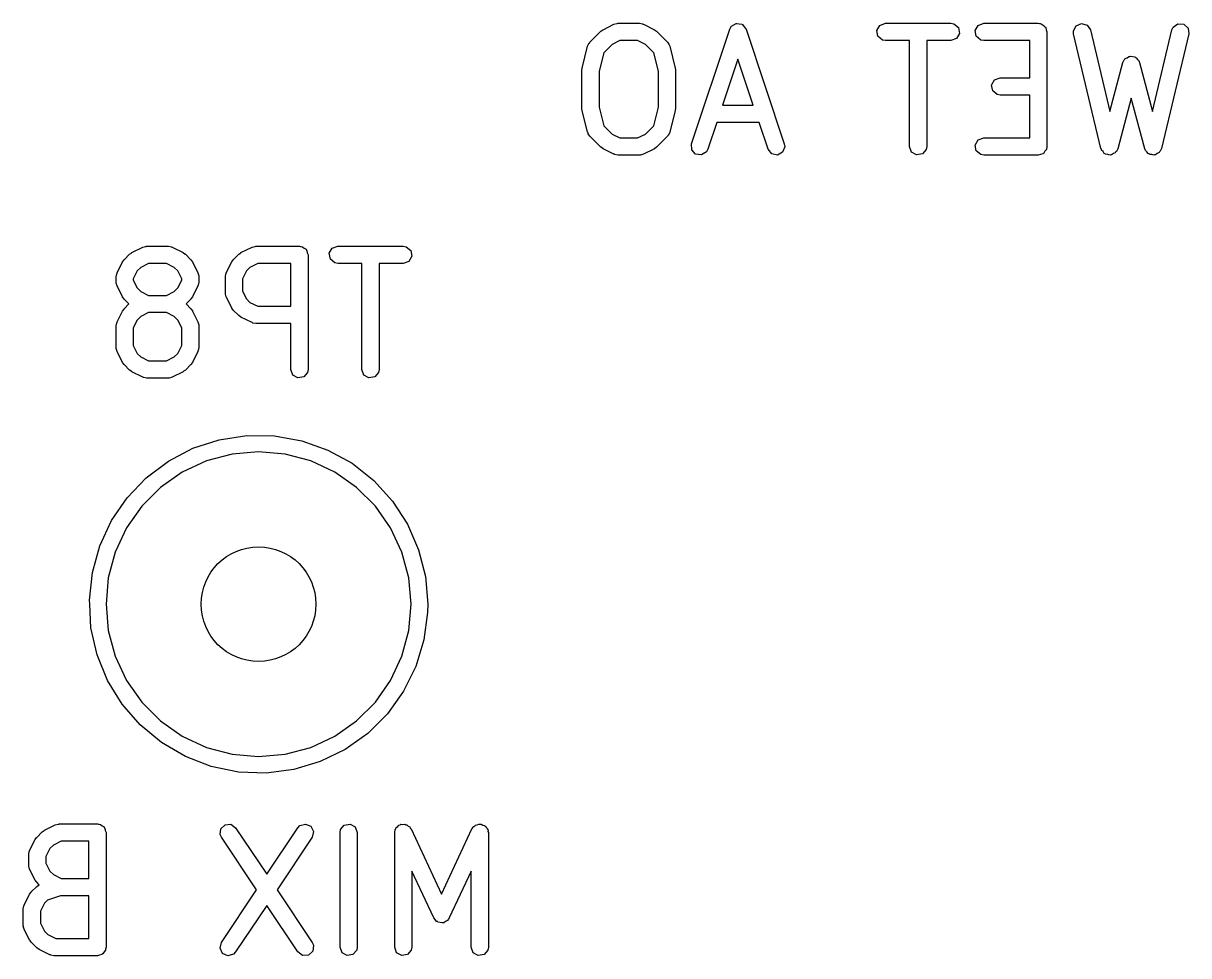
# Model space of a CAD drawing. Extents: x 62 to 228, y -146 to -46.
# Drawn here: x 208.13 to 218.29, y -145.94 to -137.81 of the extents above; entities that cross this region are included whole.
import ezdxf

# ---------------------------------------------------------------- set-up
doc = ezdxf.new("R2010")
doc.units = 0
doc.layers.add('BLACK', color=7, linetype='CONTINUOUS')

msp = doc.modelspace()

# ---------------------------------------------------------------- linework, layer by layer
at = {"layer": 'BLACK', "linetype": 'CONTINUOUS'}
for p, q in [((213.074, -137.972), (213.169, -137.877)), ((213.169, -137.877), (213.187, -137.864)), ((213.187, -137.864), (213.189, -137.863)), ((213.189, -137.863), (213.284, -137.815)), ((213.284, -137.815), (213.309, -137.808)), ((213.309, -137.808), (213.313, -137.809)), ((213.313, -137.809), (213.317, -137.807)), ((213.317, -137.807), (213.508, -137.807)), ((213.508, -137.807), (213.534, -137.812)), ((213.534, -137.812), (213.537, -137.815)), ((213.537, -137.815), (213.541, -137.815)), ((213.541, -137.815), (213.637, -137.863)), ((213.637, -137.863), (213.655, -137.876)), ((213.655, -137.876), (213.656, -137.877)), ((213.656, -137.877), (213.751, -137.972)), ((213.961, -138.859), (214.294, -137.859)), ((214.294, -137.859), (214.306, -137.836)), ((214.306, -137.836), (214.308, -137.835)), ((214.308, -137.835), (214.309, -137.833)), ((214.309, -137.833), (214.33, -137.821)), ((214.33, -137.821), (214.35, -137.809)), ((214.35, -137.809), (214.352, -137.809)), ((214.352, -137.809), (214.354, -137.808)), ((214.354, -137.808), (214.377, -137.813)), ((214.377, -137.813), (214.401, -137.816)), ((214.401, -137.816), (214.402, -137.818)), ((214.402, -137.818), (214.404, -137.818)), ((214.404, -137.818), (214.419, -137.837)), ((214.419, -137.837), (214.435, -137.855)), ((214.435, -137.855), (214.435, -137.857)), ((214.435, -137.857), (214.436, -137.859)), ((214.436, -137.859), (214.769, -138.859)), ((215.577, -137.869), (215.603, -137.825)), ((215.586, -137.92), (215.577, -137.869)), ((215.603, -137.825), (215.651, -137.807)), ((215.651, -137.807), (216.222, -137.807)), ((216.222, -137.807), (216.248, -137.812)), ((216.248, -137.812), (216.287, -137.845)), ((216.287, -137.845), (216.296, -137.895)), ((216.434, -137.869), (216.46, -137.825)), ((216.443, -137.92), (216.434, -137.869)), ((216.46, -137.825), (216.508, -137.807)), ((216.508, -137.807), (216.984, -137.807)), ((216.984, -137.807), (216.994, -137.809)), ((216.994, -137.809), (216.997, -137.809)), ((216.997, -137.809), (217, -137.81)), ((217, -137.81), (217.01, -137.812)), ((217.01, -137.812), (217.025, -137.824)), ((217.025, -137.824), (217.041, -137.834)), ((217.041, -137.834), (217.044, -137.841)), ((217.044, -137.841), (217.049, -137.845)), ((217.049, -137.845), (217.052, -137.864)), ((217.052, -137.864), (217.059, -137.882)), ((217.059, -137.882), (217.059, -138.882)), ((217.29, -137.874), (217.313, -137.828)), ((217.292, -137.9), (217.29, -137.874)), ((217.313, -137.828), (217.361, -137.808)), ((217.361, -137.808), (217.41, -137.822)), ((217.41, -137.822), (217.438, -137.865)), ((217.438, -137.865), (217.607, -138.576)), ((217.98, -138.576), (218.149, -137.865)), ((218.149, -137.865), (218.16, -137.841)), ((218.16, -137.841), (218.201, -137.811)), ((218.201, -137.811), (218.252, -137.814)), ((218.252, -137.814), (218.289, -137.849)), ((218.289, -137.849), (218.295, -137.9)), ((213.054, -138.007), (213.065, -137.983)), ((213.065, -137.983), (213.071, -137.979)), ((213.071, -137.979), (213.074, -137.972)), ((213.335, -137.957), (213.267, -137.992)), ((213.49, -137.957), (213.335, -137.957)), ((213.559, -137.992), (213.49, -137.957)), ((213.751, -137.972), (213.766, -137.994)), ((215.625, -137.953), (215.586, -137.92)), ((215.651, -137.957), (215.625, -137.953)), ((215.861, -137.957), (215.651, -137.957)), ((215.861, -138.882), (215.861, -137.957)), ((216.222, -137.957), (216.011, -137.957)), ((216.011, -137.957), (216.011, -138.882)), ((216.27, -137.94), (216.222, -137.957)), ((216.296, -137.895), (216.27, -137.94)), ((216.482, -137.953), (216.443, -137.92)), ((216.508, -137.957), (216.482, -137.953)), ((216.909, -137.957), (216.508, -137.957)), ((216.909, -138.284), (216.909, -137.957)), ((217.53, -138.9), (217.292, -137.9)), ((218.295, -137.9), (218.057, -138.9)), ((213.007, -138.198), (213.054, -138.007)), ((213.195, -138.064), (213.154, -138.225)), ((213.267, -137.992), (213.195, -138.064)), ((213.631, -138.064), (213.559, -137.992)), ((213.671, -138.225), (213.631, -138.064)), ((213.766, -137.994), (213.767, -138.001)), ((213.767, -138.001), (213.771, -138.007)), ((213.771, -138.007), (213.819, -138.198)), ((214.365, -138.12), (214.231, -138.522)), ((214.499, -138.522), (214.365, -138.12)), ((217.607, -138.576), (217.721, -138.149)), ((217.721, -138.149), (217.732, -138.125)), ((217.732, -138.125), (217.738, -138.121)), ((217.738, -138.121), (217.741, -138.115)), ((217.741, -138.115), (217.758, -138.107)), ((217.758, -138.107), (217.774, -138.096)), ((217.774, -138.096), (217.781, -138.096)), ((217.781, -138.096), (217.787, -138.093)), ((217.787, -138.093), (217.806, -138.098)), ((217.806, -138.098), (217.825, -138.1)), ((217.825, -138.1), (217.83, -138.105)), ((217.83, -138.105), (217.837, -138.107)), ((217.837, -138.107), (217.848, -138.123)), ((217.848, -138.123), (217.862, -138.136)), ((217.862, -138.136), (217.862, -138.143)), ((217.862, -138.143), (217.866, -138.149)), ((217.866, -138.149), (217.98, -138.576)), ((213.004, -138.216), (213.007, -138.201)), ((213.004, -138.549), (213.004, -138.216)), ((213.007, -138.201), (213.007, -138.198)), ((213.154, -138.225), (213.154, -138.54)), ((213.671, -138.54), (213.671, -138.225)), ((213.819, -138.198), (213.82, -138.212)), ((213.82, -138.212), (213.821, -138.216)), ((213.821, -138.216), (213.821, -138.549)), ((216.603, -138.301), (216.651, -138.284)), ((216.651, -138.284), (216.909, -138.284)), ((216.577, -138.346), (216.603, -138.301)), ((216.586, -138.396), (216.577, -138.346)), ((216.625, -138.429), (216.586, -138.396)), ((216.651, -138.434), (216.625, -138.429)), ((216.909, -138.434), (216.651, -138.434)), ((216.909, -138.807), (216.909, -138.434)), ((217.794, -138.459), (217.676, -138.902)), ((217.912, -138.902), (217.794, -138.459)), ((213.005, -138.552), (213.004, -138.549)), ((213.007, -138.567), (213.005, -138.552)), ((213.054, -138.758), (213.007, -138.567)), ((213.154, -138.54), (213.195, -138.701)), ((213.631, -138.701), (213.671, -138.54)), ((213.819, -138.567), (213.771, -138.758)), ((213.821, -138.549), (213.818, -138.564)), ((213.818, -138.564), (213.819, -138.567)), ((214.231, -138.522), (214.499, -138.522)), ((214.181, -138.672), (214.103, -138.906)), ((214.549, -138.672), (214.181, -138.672)), ((214.627, -138.906), (214.549, -138.672)), ((213.058, -138.764), (213.054, -138.758)), ((213.059, -138.771), (213.058, -138.764)), ((213.074, -138.793), (213.059, -138.771)), ((213.169, -138.888), (213.074, -138.793)), ((213.195, -138.701), (213.267, -138.773)), ((213.267, -138.773), (213.335, -138.807)), ((213.49, -138.807), (213.559, -138.773)), ((213.559, -138.773), (213.631, -138.701)), ((213.751, -138.793), (213.656, -138.888)), ((213.754, -138.786), (213.751, -138.793)), ((213.76, -138.782), (213.754, -138.786)), ((213.771, -138.758), (213.76, -138.782)), ((213.171, -138.888), (213.169, -138.888)), ((213.189, -138.902), (213.171, -138.888)), ((213.335, -138.807), (213.49, -138.807)), ((213.656, -138.888), (213.638, -138.901)), ((213.962, -138.91), (213.961, -138.859)), ((214.773, -138.884), (214.754, -138.932)), ((214.769, -138.859), (214.773, -138.884)), ((215.879, -138.931), (215.861, -138.882)), ((216.011, -138.882), (216.007, -138.908)), ((216.434, -138.869), (216.46, -138.825)), ((216.443, -138.92), (216.434, -138.869)), ((216.46, -138.825), (216.508, -138.807)), ((216.508, -138.807), (216.909, -138.807)), ((217.056, -138.898), (217.055, -138.908)), ((217.058, -138.895), (217.056, -138.898)), ((217.059, -138.882), (217.057, -138.892)), ((217.057, -138.892), (217.058, -138.895)), ((217.534, -138.906), (217.53, -138.9)), ((218.057, -138.9), (218.047, -138.924)), ((213.284, -138.949), (213.189, -138.902)), ((213.288, -138.95), (213.284, -138.949)), ((213.292, -138.953), (213.288, -138.95)), ((213.317, -138.957), (213.292, -138.953)), ((213.508, -138.957), (213.317, -138.957)), ((213.512, -138.956), (213.508, -138.957)), ((213.516, -138.957), (213.512, -138.956)), ((213.541, -138.949), (213.516, -138.957)), ((213.637, -138.902), (213.541, -138.949)), ((213.638, -138.901), (213.637, -138.902)), ((213.996, -138.948), (213.962, -138.91)), ((214.047, -138.956), (213.996, -138.948)), ((214.09, -138.929), (214.047, -138.956)), ((214.103, -138.906), (214.09, -138.929)), ((214.659, -138.946), (214.627, -138.906)), ((214.709, -138.957), (214.659, -138.946)), ((214.754, -138.932), (214.709, -138.957)), ((215.923, -138.956), (215.879, -138.931)), ((215.974, -138.947), (215.923, -138.956)), ((216.007, -138.908), (215.974, -138.947)), ((216.482, -138.953), (216.443, -138.92)), ((216.508, -138.957), (216.482, -138.953)), ((216.984, -138.957), (216.508, -138.957)), ((217.002, -138.951), (216.984, -138.957)), ((217.022, -138.947), (217.002, -138.951)), ((217.026, -138.942), (217.022, -138.947)), ((217.032, -138.94), (217.026, -138.942)), ((217.042, -138.923), (217.032, -138.94)), ((217.055, -138.908), (217.042, -138.923)), ((217.535, -138.914), (217.534, -138.906)), ((217.548, -138.927), (217.535, -138.914)), ((217.558, -138.943), (217.548, -138.927)), ((217.566, -138.945), (217.558, -138.943)), ((217.571, -138.95), (217.566, -138.945)), ((217.59, -138.952), (217.571, -138.95)), ((217.608, -138.957), (217.59, -138.952)), ((217.615, -138.954), (217.608, -138.957)), ((217.623, -138.955), (217.615, -138.954)), ((217.638, -138.944), (217.623, -138.955)), ((217.655, -138.937), (217.638, -138.944)), ((217.658, -138.93), (217.655, -138.937)), ((217.665, -138.925), (217.658, -138.93)), ((217.676, -138.902), (217.665, -138.925)), ((217.916, -138.908), (217.912, -138.902)), ((217.917, -138.916), (217.916, -138.908)), ((217.93, -138.929), (217.917, -138.916)), ((217.941, -138.944), (217.93, -138.929)), ((217.949, -138.946), (217.941, -138.944)), ((217.954, -138.951), (217.949, -138.946)), ((217.973, -138.952), (217.954, -138.951)), ((217.99, -138.957), (217.973, -138.952)), ((217.998, -138.954), (217.99, -138.957)), ((218.005, -138.954), (217.998, -138.954)), ((218.02, -138.943), (218.005, -138.954)), ((218.037, -138.935), (218.02, -138.943)), ((218.04, -138.928), (218.037, -138.935)), ((218.047, -138.924), (218.04, -138.928)), ((209.061, -139.822), (209.079, -139.809)), ((209.079, -139.809), (209.08, -139.808)), ((209.08, -139.808), (209.175, -139.76)), ((209.175, -139.76), (209.2, -139.753)), ((209.2, -139.753), (209.205, -139.754)), ((209.205, -139.754), (209.209, -139.752)), ((209.209, -139.752), (209.399, -139.752)), ((209.399, -139.752), (209.425, -139.757)), ((209.425, -139.757), (209.428, -139.76)), ((209.428, -139.76), (209.433, -139.76)), ((209.433, -139.76), (209.528, -139.808)), ((209.528, -139.808), (209.546, -139.821)), ((210.013, -139.822), (210.031, -139.809)), ((210.031, -139.809), (210.032, -139.808)), ((210.032, -139.808), (210.128, -139.76)), ((210.128, -139.76), (210.153, -139.753)), ((210.153, -139.753), (210.157, -139.754)), ((210.157, -139.754), (210.161, -139.752)), ((210.161, -139.752), (210.542, -139.752)), ((210.542, -139.752), (210.552, -139.754)), ((210.552, -139.754), (210.555, -139.754)), ((210.555, -139.754), (210.558, -139.755)), ((210.558, -139.755), (210.568, -139.757)), ((210.568, -139.757), (210.583, -139.769)), ((210.583, -139.769), (210.6, -139.779)), ((210.6, -139.779), (210.602, -139.786)), ((210.602, -139.786), (210.607, -139.79)), ((210.607, -139.79), (210.61, -139.809)), ((210.61, -139.809), (210.617, -139.827)), ((210.802, -139.814), (210.827, -139.77)), ((210.811, -139.865), (210.802, -139.814)), ((210.827, -139.77), (210.875, -139.752)), ((210.875, -139.752), (211.447, -139.752)), ((211.447, -139.752), (211.473, -139.757)), ((211.473, -139.757), (211.512, -139.79)), ((211.512, -139.79), (211.521, -139.84)), ((208.951, -139.984), (208.999, -139.889)), ((208.999, -139.889), (209.012, -139.871)), ((209.012, -139.871), (209.013, -139.87)), ((209.013, -139.87), (209.061, -139.822)), ((209.227, -139.902), (209.158, -139.937)), ((209.382, -139.902), (209.227, -139.902)), ((209.45, -139.937), (209.382, -139.902)), ((209.546, -139.821), (209.548, -139.822)), ((209.548, -139.822), (209.595, -139.87)), ((209.595, -139.87), (209.608, -139.888)), ((209.608, -139.888), (209.609, -139.889)), ((209.609, -139.889), (209.657, -139.984)), ((209.904, -139.984), (209.951, -139.889)), ((209.951, -139.889), (209.965, -139.871)), ((209.965, -139.87), (210.013, -139.822)), ((209.965, -139.871), (209.965, -139.87)), ((210.179, -139.902), (210.11, -139.937)), ((210.467, -139.902), (210.179, -139.902)), ((210.467, -140.276), (210.467, -139.902)), ((210.617, -139.827), (210.617, -140.827)), ((210.85, -139.898), (210.811, -139.865)), ((210.875, -139.902), (210.85, -139.898)), ((211.086, -139.902), (210.875, -139.902)), ((211.086, -140.827), (211.086, -139.902)), ((211.447, -139.902), (211.236, -139.902)), ((211.236, -139.902), (211.236, -140.827)), ((211.495, -139.885), (211.447, -139.902)), ((211.521, -139.84), (211.495, -139.885)), ((208.943, -140.018), (208.948, -139.992)), ((208.943, -140.065), (208.943, -140.018)), ((208.948, -139.992), (208.951, -139.989)), ((208.951, -139.989), (208.951, -139.984)), ((209.128, -139.967), (209.093, -140.036)), ((209.158, -139.937), (209.128, -139.967)), ((209.481, -139.967), (209.45, -139.937)), ((209.515, -140.036), (209.481, -139.967)), ((209.657, -139.984), (209.664, -140.009)), ((209.664, -140.009), (209.663, -140.014)), ((209.663, -140.014), (209.665, -140.018)), ((209.665, -140.018), (209.665, -140.065)), ((209.896, -140.018), (209.9, -139.992)), ((209.896, -140.161), (209.896, -140.018)), ((209.9, -139.992), (209.903, -139.989)), ((209.903, -139.989), (209.904, -139.984)), ((210.08, -139.967), (210.046, -140.036)), ((210.11, -139.937), (210.08, -139.967)), ((208.945, -140.07), (208.943, -140.065)), ((208.944, -140.074), (208.945, -140.07)), ((208.951, -140.099), (208.944, -140.074)), ((208.999, -140.194), (208.951, -140.099)), ((209.093, -140.036), (209.093, -140.048)), ((209.093, -140.048), (209.128, -140.116)), ((209.128, -140.116), (209.158, -140.147)), ((209.45, -140.147), (209.481, -140.116)), ((209.481, -140.116), (209.515, -140.048)), ((209.515, -140.048), (209.515, -140.036)), ((209.657, -140.099), (209.609, -140.194)), ((209.66, -140.091), (209.657, -140.095)), ((209.657, -140.095), (209.657, -140.099)), ((209.665, -140.065), (209.66, -140.091)), ((210.046, -140.036), (210.046, -140.143)), ((209, -140.195), (208.999, -140.194)), ((209.013, -140.214), (209, -140.195)), ((209.055, -140.256), (209.013, -140.214)), ((209.158, -140.147), (209.227, -140.181)), ((209.227, -140.181), (209.382, -140.181)), ((209.382, -140.181), (209.45, -140.147)), ((209.595, -140.214), (209.553, -140.256)), ((209.596, -140.212), (209.595, -140.214)), ((209.609, -140.194), (209.596, -140.212)), ((209.897, -140.165), (209.896, -140.161)), ((209.896, -140.169), (209.897, -140.165)), ((209.904, -140.194), (209.896, -140.169)), ((209.951, -140.289), (209.904, -140.194)), ((210.046, -140.143), (210.08, -140.212)), ((210.08, -140.212), (210.11, -140.242)), ((208.951, -140.413), (208.999, -140.318)), ((208.999, -140.318), (209.012, -140.3)), ((209.012, -140.3), (209.013, -140.298)), ((209.013, -140.298), (209.055, -140.256)), ((209.553, -140.256), (209.595, -140.298)), ((209.595, -140.298), (209.608, -140.317)), ((209.608, -140.317), (209.609, -140.318)), ((209.609, -140.318), (209.657, -140.413)), ((209.952, -140.291), (209.951, -140.289)), ((209.965, -140.309), (209.952, -140.291)), ((210.013, -140.357), (209.965, -140.309)), ((210.11, -140.242), (210.179, -140.276)), ((210.179, -140.276), (210.467, -140.276)), ((208.943, -140.446), (208.948, -140.421)), ((208.948, -140.421), (208.951, -140.417)), ((208.951, -140.417), (208.951, -140.413)), ((209.128, -140.396), (209.093, -140.464)), ((209.158, -140.365), (209.128, -140.396)), ((209.227, -140.331), (209.158, -140.365)), ((209.382, -140.331), (209.227, -140.331)), ((209.45, -140.365), (209.382, -140.331)), ((209.481, -140.396), (209.45, -140.365)), ((209.515, -140.464), (209.481, -140.396)), ((209.657, -140.413), (209.664, -140.438)), ((210.014, -140.357), (210.013, -140.357)), ((210.032, -140.371), (210.014, -140.357)), ((210.128, -140.418), (210.032, -140.371)), ((210.132, -140.419), (210.128, -140.418)), ((210.136, -140.422), (210.132, -140.419)), ((210.161, -140.426), (210.136, -140.422)), ((208.943, -140.637), (208.943, -140.446)), ((209.093, -140.464), (209.093, -140.619)), ((209.515, -140.619), (209.515, -140.464)), ((209.664, -140.438), (209.663, -140.442)), ((209.663, -140.442), (209.665, -140.446)), ((209.665, -140.446), (209.665, -140.637)), ((210.467, -140.426), (210.161, -140.426)), ((210.467, -140.827), (210.467, -140.426)), ((209.093, -140.619), (209.128, -140.688)), ((209.481, -140.688), (209.515, -140.619)), ((208.945, -140.641), (208.943, -140.637)), ((208.944, -140.645), (208.945, -140.641)), ((208.951, -140.67), (208.944, -140.645)), ((208.999, -140.766), (208.951, -140.67)), ((209.128, -140.688), (209.158, -140.718)), ((209.158, -140.718), (209.227, -140.752)), ((209.382, -140.752), (209.45, -140.718)), ((209.45, -140.718), (209.481, -140.688)), ((209.657, -140.67), (209.609, -140.766)), ((209.66, -140.663), (209.657, -140.666)), ((209.657, -140.666), (209.657, -140.67)), ((209.665, -140.637), (209.66, -140.663)), ((209, -140.767), (208.999, -140.766)), ((209.013, -140.785), (209, -140.767)), ((209.061, -140.833), (209.013, -140.785)), ((209.227, -140.752), (209.382, -140.752)), ((209.595, -140.785), (209.548, -140.833)), ((209.596, -140.784), (209.595, -140.785)), ((209.609, -140.766), (209.596, -140.784)), ((210.485, -140.876), (210.467, -140.827)), ((210.617, -140.827), (210.613, -140.853)), ((211.104, -140.876), (211.086, -140.827)), ((211.236, -140.827), (211.232, -140.853)), ((209.062, -140.833), (209.061, -140.833)), ((209.08, -140.847), (209.062, -140.833)), ((209.175, -140.894), (209.08, -140.847)), ((209.18, -140.895), (209.175, -140.894)), ((209.183, -140.898), (209.18, -140.895)), ((209.209, -140.902), (209.183, -140.898)), ((209.399, -140.902), (209.209, -140.902)), ((209.403, -140.901), (209.399, -140.902)), ((209.408, -140.902), (209.403, -140.901)), ((209.433, -140.894), (209.408, -140.902)), ((209.528, -140.847), (209.433, -140.894)), ((209.529, -140.846), (209.528, -140.847)), ((209.548, -140.833), (209.529, -140.846)), ((210.529, -140.901), (210.485, -140.876)), ((210.58, -140.892), (210.529, -140.901)), ((210.613, -140.853), (210.58, -140.892)), ((211.148, -140.901), (211.104, -140.876)), ((211.199, -140.892), (211.148, -140.901)), ((211.232, -140.853), (211.199, -140.892)), ((209.613, -141.515), (209.843, -141.44)), ((209.843, -141.44), (210.082, -141.404)), ((210.082, -141.404), (210.324, -141.407)), ((210.324, -141.407), (210.562, -141.449)), ((209.399, -141.627), (209.613, -141.515)), ((210.562, -141.449), (210.79, -141.53)), ((210.79, -141.53), (211.001, -141.646)), ((209.206, -141.772), (209.399, -141.627)), ((209.73, -141.625), (209.52, -141.723)), ((209.954, -141.565), (209.73, -141.625)), ((210.185, -141.545), (209.954, -141.565)), ((210.416, -141.565), (210.185, -141.545)), ((210.64, -141.625), (210.416, -141.565)), ((210.85, -141.723), (210.64, -141.625)), ((209.52, -141.723), (209.33, -141.856)), ((211.04, -141.856), (210.85, -141.723)), ((211.001, -141.646), (211.191, -141.796)), ((209.039, -141.947), (209.206, -141.772)), ((211.191, -141.796), (211.354, -141.975)), ((208.902, -142.146), (209.039, -141.947)), ((209.33, -141.856), (209.166, -142.02)), ((211.204, -142.02), (211.04, -141.856)), ((209.166, -142.02), (209.033, -142.21)), ((211.337, -142.21), (211.204, -142.02)), ((211.354, -141.975), (211.485, -142.178)), ((208.801, -142.366), (208.902, -142.146)), ((209.033, -142.21), (208.935, -142.42)), ((211.435, -142.42), (211.337, -142.21)), ((211.485, -142.178), (211.581, -142.4)), ((208.736, -142.599), (208.801, -142.366)), ((208.935, -142.42), (208.875, -142.644)), ((211.495, -142.644), (211.435, -142.42)), ((211.581, -142.4), (211.64, -142.634)), ((208.71, -142.839), (208.736, -142.599)), ((208.875, -142.644), (208.855, -142.875)), ((211.515, -142.875), (211.495, -142.644)), ((211.64, -142.634), (211.66, -142.875)), ((208.713, -142.875), (208.71, -142.839)), ((208.724, -143.08), (208.713, -142.875)), ((208.855, -142.875), (208.875, -143.106)), ((211.495, -143.106), (211.515, -142.875)), ((211.658, -142.947), (211.627, -143.187)), ((211.66, -142.875), (211.658, -142.947)), ((208.777, -143.316), (208.724, -143.08)), ((208.875, -143.106), (208.935, -143.33)), ((211.435, -143.33), (211.495, -143.106)), ((211.627, -143.187), (211.556, -143.418)), ((208.868, -143.54), (208.777, -143.316)), ((208.935, -143.33), (209.033, -143.54)), ((211.337, -143.54), (211.435, -143.33)), ((211.556, -143.418), (211.449, -143.635)), ((208.995, -143.746), (208.868, -143.54)), ((209.033, -143.54), (209.166, -143.73)), ((211.204, -143.73), (211.337, -143.54)), ((211.449, -143.635), (211.308, -143.831)), ((209.153, -143.929), (208.995, -143.746)), ((209.166, -143.73), (209.33, -143.894)), ((211.04, -143.894), (211.204, -143.73)), ((211.308, -143.831), (211.137, -144.002)), ((209.339, -144.083), (209.153, -143.929)), ((209.33, -143.894), (209.52, -144.027)), ((210.85, -144.027), (211.04, -143.894)), ((209.52, -144.027), (209.73, -144.125)), ((210.64, -144.125), (210.85, -144.027)), ((211.137, -144.002), (210.94, -144.142)), ((209.548, -144.205), (209.339, -144.083)), ((209.73, -144.125), (209.954, -144.185)), ((210.416, -144.185), (210.64, -144.125)), ((210.94, -144.142), (210.723, -144.248)), ((209.773, -144.291), (209.548, -144.205)), ((209.954, -144.185), (210.185, -144.205)), ((210.185, -144.205), (210.416, -144.185)), ((210.723, -144.248), (210.492, -144.318)), ((210.01, -144.34), (209.773, -144.291)), ((210.252, -144.348), (210.01, -144.34)), ((210.492, -144.318), (210.252, -144.348)), ((208.413, -144.8), (208.438, -144.793)), ((208.438, -144.793), (208.443, -144.794)), ((208.443, -144.794), (208.447, -144.792)), ((208.447, -144.792), (208.78, -144.792)), ((208.78, -144.792), (208.79, -144.794)), ((208.79, -144.794), (208.793, -144.794)), ((208.793, -144.794), (208.796, -144.795)), ((210.545, -144.807), (210.595, -144.793)), ((210.595, -144.793), (210.642, -144.813)), ((210.933, -144.802), (210.984, -144.794)), ((210.984, -144.794), (211.028, -144.819)), ((211.444, -144.796), (211.46, -144.794)), ((211.46, -144.794), (211.469, -144.799)), ((212.092, -144.8), (212.107, -144.793)), ((212.107, -144.793), (212.117, -144.795)), ((212.117, -144.795), (212.127, -144.794)), ((212.127, -144.794), (212.141, -144.802)), ((208.251, -144.91), (208.299, -144.862)), ((208.299, -144.862), (208.317, -144.849)), ((208.317, -144.849), (208.318, -144.848)), ((208.318, -144.848), (208.413, -144.8)), ((208.796, -144.795), (208.806, -144.797)), ((208.806, -144.797), (208.821, -144.809)), ((208.821, -144.809), (208.838, -144.819)), ((208.838, -144.819), (208.84, -144.826)), ((208.84, -144.826), (208.845, -144.83)), ((208.845, -144.83), (208.849, -144.849)), ((208.849, -144.849), (208.855, -144.867)), ((208.855, -144.867), (208.855, -145.867)), ((209.85, -144.885), (209.856, -144.834)), ((209.861, -144.909), (209.85, -144.885)), ((209.856, -144.834), (209.893, -144.799)), ((209.893, -144.799), (209.944, -144.795)), ((209.944, -144.795), (209.985, -144.826)), ((209.985, -144.826), (210.256, -145.232)), ((210.256, -145.232), (210.527, -144.826)), ((210.527, -144.826), (210.545, -144.807)), ((210.642, -144.813), (210.664, -144.859)), ((210.664, -144.859), (210.652, -144.909)), ((210.896, -144.867), (210.9, -144.842)), ((210.896, -145.867), (210.896, -144.867)), ((210.9, -144.842), (210.933, -144.802)), ((211.028, -144.819), (211.046, -144.867)), ((211.046, -144.867), (211.046, -145.867)), ((211.372, -144.867), (211.376, -144.842)), ((211.372, -145.867), (211.372, -144.867)), ((211.376, -144.842), (211.383, -144.834)), ((211.383, -144.834), (211.385, -144.824)), ((211.385, -144.824), (211.399, -144.815)), ((211.399, -144.815), (211.409, -144.802)), ((211.409, -144.802), (211.419, -144.801)), ((211.419, -144.801), (211.427, -144.795)), ((211.427, -144.795), (211.444, -144.796)), ((211.469, -144.799), (211.479, -144.799)), ((211.479, -144.799), (211.49, -144.811)), ((211.49, -144.811), (211.504, -144.819)), ((211.504, -144.819), (211.508, -144.829)), ((211.508, -144.829), (211.515, -144.836)), ((211.515, -144.836), (211.78, -145.404)), ((211.78, -145.404), (212.046, -144.836)), ((212.046, -144.836), (212.061, -144.814)), ((212.061, -144.814), (212.07, -144.81)), ((212.07, -144.81), (212.076, -144.802)), ((212.076, -144.802), (212.092, -144.8)), ((212.141, -144.802), (212.157, -144.806)), ((212.157, -144.806), (212.162, -144.814)), ((212.162, -144.814), (212.171, -144.819)), ((212.171, -144.819), (212.177, -144.835)), ((212.177, -144.835), (212.186, -144.848)), ((212.186, -144.848), (212.185, -144.858)), ((212.185, -144.858), (212.189, -144.867)), ((212.189, -144.867), (212.189, -145.867)), ((208.189, -145.024), (208.237, -144.929)), ((208.237, -144.929), (208.25, -144.911)), ((208.25, -144.911), (208.251, -144.91)), ((208.396, -144.977), (208.366, -145.007)), ((208.465, -144.942), (208.396, -144.977)), ((208.705, -144.942), (208.465, -144.942)), ((208.705, -145.269), (208.705, -144.942)), ((210.166, -145.367), (209.861, -144.909)), ((210.652, -144.909), (210.347, -145.367)), ((208.181, -145.058), (208.186, -145.032)), ((208.181, -145.153), (208.181, -145.058)), ((208.186, -145.032), (208.189, -145.029)), ((208.189, -145.029), (208.189, -145.024)), ((208.366, -145.007), (208.331, -145.076)), ((208.331, -145.076), (208.331, -145.135)), ((208.183, -145.157), (208.181, -145.153)), ((208.182, -145.162), (208.183, -145.157)), ((208.189, -145.187), (208.182, -145.162)), ((208.237, -145.282), (208.189, -145.187)), ((208.331, -145.135), (208.366, -145.204)), ((208.238, -145.283), (208.237, -145.282)), ((208.251, -145.301), (208.238, -145.283)), ((208.273, -145.323), (208.251, -145.301)), ((208.366, -145.204), (208.396, -145.234)), ((208.396, -145.234), (208.465, -145.269)), ((208.465, -145.269), (208.705, -145.269)), ((211.712, -145.613), (211.522, -145.205)), ((211.522, -145.205), (211.522, -145.867)), ((212.039, -145.205), (211.848, -145.613)), ((212.039, -145.867), (212.039, -145.205)), ((208.189, -145.405), (208.203, -145.387)), ((208.203, -145.386), (208.251, -145.338)), ((208.203, -145.387), (208.203, -145.386)), ((208.251, -145.338), (208.272, -145.323)), ((208.272, -145.323), (208.273, -145.323)), ((209.861, -145.826), (210.166, -145.367)), ((210.347, -145.367), (210.652, -145.826)), ((208.138, -145.508), (208.141, -145.505)), ((208.141, -145.505), (208.142, -145.501)), ((208.142, -145.501), (208.189, -145.405)), ((208.318, -145.483), (208.284, -145.552)), ((208.345, -145.457), (208.318, -145.483)), ((208.459, -145.419), (208.345, -145.457)), ((208.705, -145.419), (208.459, -145.419)), ((208.705, -145.792), (208.705, -145.419)), ((210.256, -145.503), (209.985, -145.909)), ((210.527, -145.909), (210.256, -145.503)), ((208.134, -145.534), (208.138, -145.508)), ((208.134, -145.677), (208.134, -145.534)), ((208.284, -145.552), (208.284, -145.659)), ((208.135, -145.681), (208.134, -145.677)), ((208.134, -145.685), (208.135, -145.681)), ((208.142, -145.71), (208.134, -145.685)), ((208.284, -145.659), (208.318, -145.728)), ((211.726, -145.627), (211.712, -145.613)), ((211.737, -145.643), (211.726, -145.627)), ((211.744, -145.645), (211.737, -145.643)), ((211.749, -145.65), (211.744, -145.645)), ((211.768, -145.651), (211.749, -145.65)), ((211.787, -145.656), (211.768, -145.651)), ((211.793, -145.654), (211.787, -145.656)), ((211.8, -145.654), (211.793, -145.654)), ((211.816, -145.643), (211.8, -145.654)), ((211.833, -145.635), (211.816, -145.643)), ((211.839, -145.627), (211.833, -145.635)), ((211.842, -145.625), (211.839, -145.627)), ((211.843, -145.621), (211.842, -145.625)), ((211.848, -145.613), (211.843, -145.621)), ((208.189, -145.806), (208.142, -145.71)), ((208.191, -145.807), (208.189, -145.806)), ((208.203, -145.825), (208.191, -145.807)), ((208.318, -145.728), (208.348, -145.758)), ((208.348, -145.758), (208.417, -145.792)), ((208.417, -145.792), (208.705, -145.792)), ((208.251, -145.873), (208.203, -145.825)), ((208.252, -145.873), (208.251, -145.873)), ((208.271, -145.887), (208.252, -145.873)), ((208.366, -145.934), (208.271, -145.887)), ((208.838, -145.908), (208.828, -145.925)), ((208.851, -145.893), (208.838, -145.908)), ((208.852, -145.883), (208.851, -145.893)), ((208.854, -145.88), (208.852, -145.883)), ((208.855, -145.867), (208.854, -145.877)), ((208.854, -145.877), (208.854, -145.88)), ((209.849, -145.876), (209.861, -145.826)), ((209.871, -145.922), (209.849, -145.876)), ((209.985, -145.909), (209.968, -145.928)), ((210.569, -145.939), (210.527, -145.909)), ((210.657, -145.901), (210.62, -145.936)), ((210.652, -145.826), (210.663, -145.85)), ((210.663, -145.85), (210.657, -145.901)), ((210.913, -145.916), (210.896, -145.867)), ((211.041, -145.893), (211.008, -145.932)), ((211.046, -145.867), (211.041, -145.893)), ((211.389, -145.916), (211.372, -145.867)), ((211.517, -145.893), (211.484, -145.932)), ((211.522, -145.867), (211.517, -145.893)), ((212.056, -145.916), (212.039, -145.867)), ((212.184, -145.893), (212.151, -145.932)), ((212.189, -145.867), (212.184, -145.893)), ((208.37, -145.935), (208.366, -145.934)), ((208.374, -145.938), (208.37, -145.935)), ((208.399, -145.942), (208.374, -145.938)), ((208.78, -145.942), (208.399, -145.942)), ((208.799, -145.936), (208.78, -145.942)), ((208.818, -145.932), (208.799, -145.936)), ((208.822, -145.927), (208.818, -145.932)), ((208.828, -145.925), (208.822, -145.927)), ((209.918, -145.942), (209.871, -145.922)), ((209.968, -145.928), (209.918, -145.942)), ((210.62, -145.936), (210.569, -145.939)), ((210.958, -145.941), (210.913, -145.916)), ((211.008, -145.932), (210.958, -145.941)), ((211.434, -145.941), (211.389, -145.916)), ((211.484, -145.932), (211.434, -145.941)), ((212.101, -145.941), (212.056, -145.916)), ((212.151, -145.932), (212.101, -145.941))]:
    msp.add_line(p, q, dxfattribs=at)
at = {"layer": 'BLACK'}
msp.add_circle((210.185, -142.875), 0.5, dxfattribs=at)

doc.saveas('drawing.dxf')
